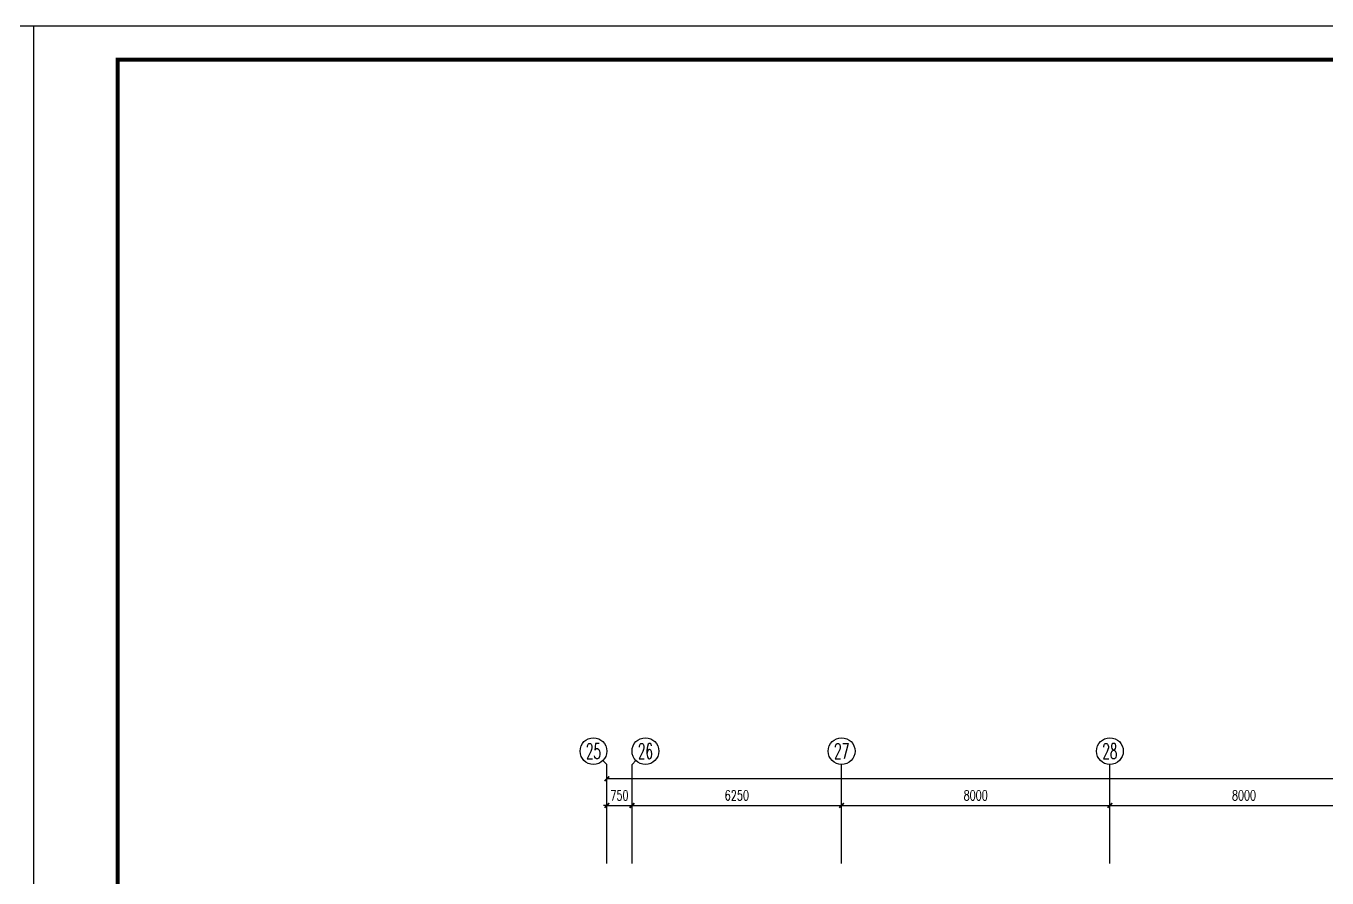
# Model space of a CAD drawing. Extents: x 190999 to 834799, y -200814 to 215286.
# Drawn here: x 428562 to 467359, y -37728 to -12314 of the extents above; entities that cross this region are included whole.
import ezdxf
from ezdxf.enums import TextEntityAlignment as Align

# ---------------------------------------------------------------- set-up
doc = ezdxf.new("R2010")
doc.units = 0
doc.header["$LTSCALE"] = 1000
doc.header["$MEASUREMENT"] = 0
for name, color, linetype in [('AXIS', 3, 'Continuous'), ('AXIS_TEXT', 7, 'Continuous'), ('图框', 189, 'Continuous')]:
    doc.layers.add(name, color=color, linetype=linetype)
doc.styles.add('_TCH_AXIS', font='COMPLEX', dxfattribs={"bigfont": 'GBCBIG'})
doc.styles.add('COMPLEX', font='COMPLEX')
doc.styles.add('DIM_FONT', font='SIMPLEX', dxfattribs={"width": 0.7, "bigfont": 'GBCBIG'})
doc.dimstyles.new('DIMN', dxfattribs={"dimtxt": 300, "dimasz": 100, "dimexe": 250, "dimexo": 300, "dimgap": 150, "dimtad": 1, "dimdec": 0, "dimzin": 0, "dimdsep": 46, "dimtxsty": 'DIM_FONT', "dimblk": 'ARCHTICK', "dimcen": 0.09, "dimclrt": 7, "dimazin": 2, "dimtfac": 1, "dimtdec": 0, "dimtix": 1, "dimtmove": 2, "dimatfit": 3, "dimfxl": 0, "dimtolj": 1, "dimtzin": 0, "dimarcsym": 0})

# ---------------------------------------------------------------- blocks, each defined once
blk = doc.blocks.new('TJAD_TK_A0')
at = {"layer": '图框'}
for p, q in [((2162, 399.3), (973, 399.3)), ((973, -441.7), (973, 399.3)), ((2162, -441.7), (2162, 399.3))]:
    blk.add_line(p, q, dxfattribs=at)
at = {"layer": '图框', "const_width": 1.2}
blk.add_lwpolyline([(2152, -431.7), (2152, 389.3), (998, 389.3), (998, -431.7)], close=True, dxfattribs=at)
blk = doc.blocks.new('_ArchTick')
at = {"const_width": 0.5}
blk.add_lwpolyline([(-0.7, -0.7), (0.7, 0.7)], dxfattribs=at)
blk = doc.blocks.new('*D1465')
at = {"layer": 'AXIS', "color": 0, "lineweight": -2}
for p, q in [((460885, -36964), (460885, -35314)), ((460885, -35564), (468885, -35564)), ((468885, -36964), (468885, -35314))]:
    blk.add_line(p, q, dxfattribs=at)
at = {"layer": 'Defpoints', "color": 0}
for p in [(468885, -35564), (460885, -37264), (468885, -37264)]:
    blk.add_point(p, dxfattribs=at)
at = {"layer": 'AXIS', "color": 0, "lineweight": -2, "xscale": 100, "yscale": 100, "zscale": 100, "rotation": 180}
blk.add_blockref('_ArchTick', (460885, -35564), dxfattribs=at)
at = {"layer": 'AXIS', "color": 0, "lineweight": -2, "xscale": 100, "yscale": 100, "zscale": 100}
blk.add_blockref('_ArchTick', (468885, -35564), dxfattribs=at)
at = {"layer": 'AXIS', "color": 7, "insert": (464885, -35264), "char_height": 300, "attachment_point": 5, "style": 'DIM_FONT'}
blk.add_mtext('\\A1;8000', dxfattribs=at)
blk = doc.blocks.new('*D1466')
at = {"layer": 'AXIS', "color": 0, "lineweight": -2}
for p, q in [((452885, -36964), (452885, -35314)), ((452885, -35564), (460885, -35564)), ((460885, -36964), (460885, -35314))]:
    blk.add_line(p, q, dxfattribs=at)
at = {"layer": 'Defpoints', "color": 0}
for p in [(460885, -35564), (452885, -37264), (460885, -37264)]:
    blk.add_point(p, dxfattribs=at)
at = {"layer": 'AXIS', "color": 0, "lineweight": -2, "xscale": 100, "yscale": 100, "zscale": 100, "rotation": 180}
blk.add_blockref('_ArchTick', (452885, -35564), dxfattribs=at)
at = {"layer": 'AXIS', "color": 0, "lineweight": -2, "xscale": 100, "yscale": 100, "zscale": 100}
blk.add_blockref('_ArchTick', (460885, -35564), dxfattribs=at)
at = {"layer": 'AXIS', "color": 7, "insert": (456885, -35264), "char_height": 300, "attachment_point": 5, "style": 'DIM_FONT'}
blk.add_mtext('\\A1;8000', dxfattribs=at)
blk = doc.blocks.new('*D1467')
at = {"layer": 'AXIS', "color": 0, "lineweight": -2}
for p, q in [((446635, -36964), (446635, -35314)), ((446635, -35564), (452885, -35564)), ((452885, -36964), (452885, -35314))]:
    blk.add_line(p, q, dxfattribs=at)
at = {"layer": 'Defpoints', "color": 0}
for p in [(452885, -35564), (446635, -37264), (452885, -37264)]:
    blk.add_point(p, dxfattribs=at)
at = {"layer": 'AXIS', "color": 0, "lineweight": -2, "xscale": 100, "yscale": 100, "zscale": 100, "rotation": 180}
blk.add_blockref('_ArchTick', (446635, -35564), dxfattribs=at)
at = {"layer": 'AXIS', "color": 0, "lineweight": -2, "xscale": 100, "yscale": 100, "zscale": 100}
blk.add_blockref('_ArchTick', (452885, -35564), dxfattribs=at)
at = {"layer": 'AXIS', "color": 7, "insert": (449760, -35264), "char_height": 300, "attachment_point": 5, "style": 'DIM_FONT'}
blk.add_mtext('\\A1;6250', dxfattribs=at)
blk = doc.blocks.new('*D1468')
at = {"layer": 'AXIS', "color": 0, "lineweight": -2}
for p, q in [((445885, -35564), (445785, -35564)), ((445885, -36964), (445885, -35314)), ((445885, -35564), (446635, -35564)), ((446635, -36964), (446635, -35314)), ((446635, -35564), (446735, -35564))]:
    blk.add_line(p, q, dxfattribs=at)
at = {"layer": 'Defpoints', "color": 0}
for p in [(446635, -35564), (445885, -37264), (446635, -37264)]:
    blk.add_point(p, dxfattribs=at)
at = {"layer": 'AXIS', "color": 0, "lineweight": -2, "xscale": 100, "yscale": 100, "zscale": 100}
blk.add_blockref('_ArchTick', (445885, -35564), dxfattribs=at)
at = {"layer": 'AXIS', "color": 0, "lineweight": -2, "xscale": 100, "yscale": 100, "zscale": 100, "rotation": 180}
blk.add_blockref('_ArchTick', (446635, -35564), dxfattribs=at)
at = {"layer": 'AXIS', "color": 7, "insert": (446260, -35264), "char_height": 300, "attachment_point": 5, "style": 'DIM_FONT'}
blk.add_mtext('\\A1;750', dxfattribs=at)
blk = doc.blocks.new('*D1469')
at = {"layer": 'AXIS', "color": 0, "lineweight": -2}
for p, q in [((445885, -36964), (445885, -34514)), ((519185, -36964), (519185, -34514)), ((445885, -34764), (519185, -34764))]:
    blk.add_line(p, q, dxfattribs=at)
at = {"layer": 'Defpoints', "color": 0}
for p in [(519185, -34764), (445885, -37264), (519185, -37264)]:
    blk.add_point(p, dxfattribs=at)
at = {"layer": 'AXIS', "color": 0, "lineweight": -2, "xscale": 100, "yscale": 100, "zscale": 100, "rotation": 180}
blk.add_blockref('_ArchTick', (445885, -34764), dxfattribs=at)
at = {"layer": 'AXIS', "color": 0, "lineweight": -2, "xscale": 100, "yscale": 100, "zscale": 100}
blk.add_blockref('_ArchTick', (519185, -34764), dxfattribs=at)
at = {"layer": 'AXIS', "color": 7, "insert": (482535, -34464), "char_height": 300, "attachment_point": 5, "style": 'DIM_FONT'}
blk.add_mtext('\\A1;73300', dxfattribs=at)
blk = doc.blocks.new('_AXISO')
blk.add_circle((0, 0), 0.5)
at = {"layer": 'AXIS_TEXT', "style": 'COMPLEX', "width": 1.041667}
blk.add_attdef('A', text='', height=0.56, dxfattribs=at).set_placement((-0.25, -0.28), (0.25, -0.28), align=Align.FIT)

msp = doc.modelspace()

# ---------------------------------------------------------------- linework, layer by layer
at = {"layer": 'AXIS'}
for p, q in [((445767.4, -34227.2), (445884.6, -34344.4)), ((445884.6, -37293.5), (445884.6, -34344.4)), ((446751.7, -34227.2), (446634.6, -34344.4)), ((446634.6, -37293.5), (446634.6, -34344.4)), ((452884.6, -37293.5), (452884.6, -34344.4)), ((460884.6, -37293.5), (460884.6, -34344.4))]:
    msp.add_line(p, q, dxfattribs=at)

# ---------------------------------------------------------------- block references
ref = msp.add_blockref('_AXISO', (445484.6, -33944.4), dxfattribs=dict(at, xscale=800, yscale=800, zscale=800))
ref.add_attrib('A', '25', dxfattribs={"layer": 'AXIS_TEXT', "height": 452.55, "style": '_TCH_AXIS', "width": 0.617647}).set_placement((445258.3, -34170.7), (445710.9, -34170.7), align=Align.FIT)
ref = msp.add_blockref('_AXISO', (447034.6, -33944.4), dxfattribs=dict(at, xscale=800, yscale=800, zscale=800))
ref.add_attrib('A', '26', dxfattribs={"layer": 'AXIS_TEXT', "height": 452.55, "style": '_TCH_AXIS', "width": 0.617647}).set_placement((446808.3, -34170.7), (447260.9, -34170.7), align=Align.FIT)
ref = msp.add_blockref('_AXISO', (452884.6, -33944.4), dxfattribs=dict(at, xscale=800, yscale=800, zscale=800))
ref.add_attrib('A', '27', dxfattribs={"layer": 'AXIS_TEXT', "height": 452.55, "style": '_TCH_AXIS', "width": 0.617647}).set_placement((452658.3, -34170.7), (453110.9, -34170.7), align=Align.FIT)
ref = msp.add_blockref('_AXISO', (460884.6, -33944.4), dxfattribs=dict(at, xscale=800, yscale=800, zscale=800))
ref.add_attrib('A', '28', dxfattribs={"layer": 'AXIS_TEXT', "height": 452.55, "style": '_TCH_AXIS', "width": 0.617647}).set_placement((460658.3, -34170.7), (461110.9, -34170.7), align=Align.FIT)
at = {"layer": '图框', "xscale": 100, "yscale": 100, "zscale": 100}
for p in [(212598.6, -52243.2), (331498.6, -52243.2)]:
    msp.add_blockref('TJAD_TK_A0', p, dxfattribs=at)

# ---------------------------------------------------------------- dimensions: what is measured, and where the dimension line sits
at = {"layer": 'AXIS'}
for p1, p2, distance, picture, middle in [((445884.6, -37263.5), (519184.6, -37263.5), 2500, '*D1469', (482534.6, -34463.5)), ((445884.6, -37263.5), (446634.6, -37263.5), 1700, '*D1468', (446259.6, -35263.5)), ((446634.6, -37263.5), (452884.6, -37263.5), 1700, '*D1467', (449759.6, -35263.5)), ((452884.6, -37263.5), (460884.6, -37263.5), 1700, '*D1466', (456884.6, -35263.5)), ((460884.6, -37263.5), (468884.6, -37263.5), 1700, '*D1465', (464884.6, -35263.5))]:
    dim = msp.add_aligned_dim(p1=p1, p2=p2, distance=distance, dimstyle='DIMN', dxfattribs=at)
    dim.commit()
    dim.dimension.update_dxf_attribs({"geometry": picture, "text_midpoint": middle})

doc.saveas('drawing.dxf')
